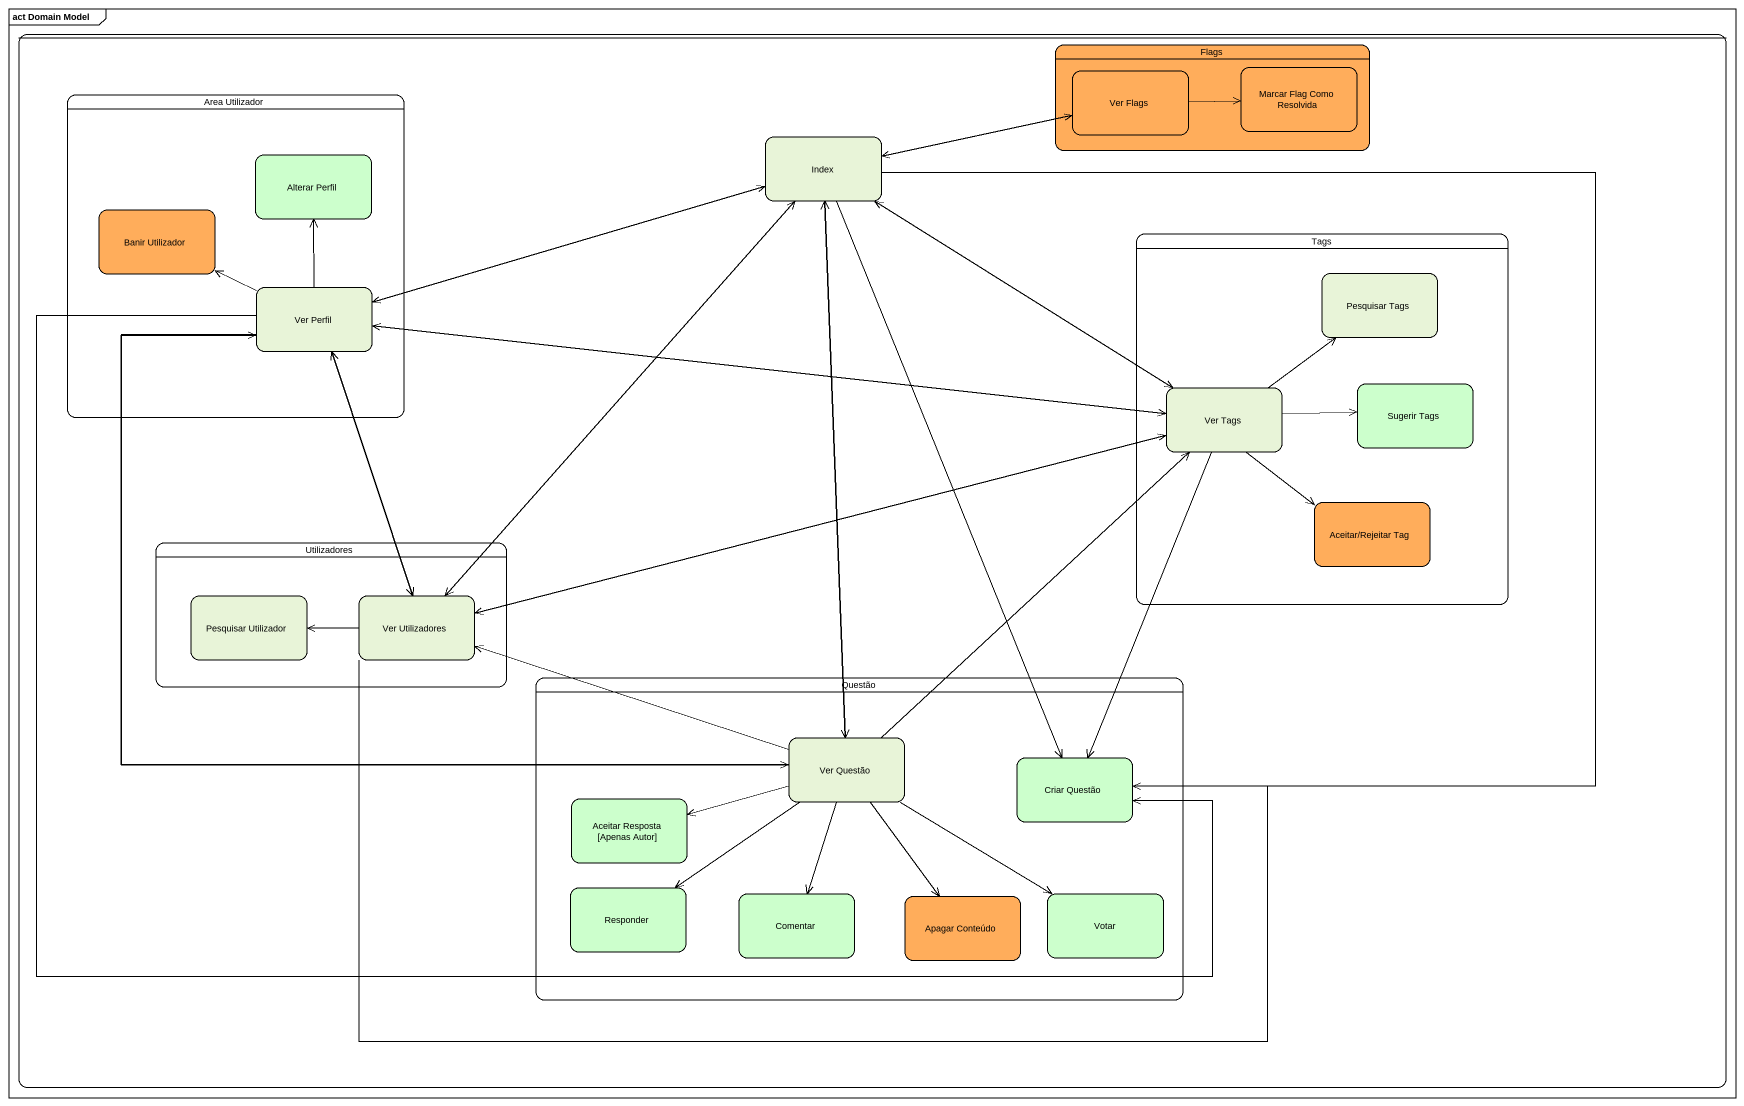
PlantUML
@startuml
mainframe act Domain Model
hide empty description
state " " as state1 #FFFFFF {
  state Flags #FFAD5B {
    state "Ver Flags" as Ver_Flags #FFAD5B
    state "Marcar Flag Como Resolvida" as Marcar_Flag_Como_Resolvida #FFAD5B
  }
  state "Area Utilizador" as Area_Utilizador {
    state "Alterar Perfil" as Alterar_Perfil #CCFFCC
    state "Banir Utilizador" as Banir_Utilizador #FFAD5B
    state "Ver Perfil" as Ver_Perfil
  }
  state Index
  state Tags {
    state "Pesquisar Tags" as Pesquisar_Tags
    state "Ver Tags" as Ver_Tags
    state "Sugerir Tags" as Sugerir_Tags #CCFFCC
    state "Aceitar/Rejeitar Tag" as Aceitar_Rejeitar_Tag #FFAD5B
  }
  state Utilizadores {
    state "Pesquisar Utilizador" as Pesquisar_Utilizador
    state "Ver Utilizadores" as Ver_Utilizadores
  }
  state Questão {
    state "Ver Questão" as Ver_Questão
    state "Criar Questão" as Criar_Questão #CCFFCC
    state "Aceitar Resposta [Apenas Autor]" as Aceitar_Resposta_Apenas #CCFFCC
    state Responder #CCFFCC
    state Comentar #CCFFCC
    state "Apagar Conteúdo" as Apagar_Conteúdo #FFAD5B
    state Votar #CCFFCC
  }
}
Ver_Flags -right-> Marcar_Flag_Como_Resolvida
Ver_Flags -left-> Index
Index -right-> Ver_Flags
Index -left-> Ver_Perfil
Index --> Ver_Tags
Index --> Ver_Utilizadores
Index --> Ver_Questão
Index --> Criar_Questão
Index --> Criar_Questão
Ver_Perfil -up-> Alterar_Perfil
Ver_Perfil -right-> Index
Ver_Perfil -left-> Banir_Utilizador
Ver_Perfil -right-> Ver_Tags
Ver_Perfil --> Ver_Utilizadores
Ver_Perfil --> Ver_Questão
Ver_Perfil --> Criar_Questão
Ver_Tags -up-> Index
Ver_Tags -up-> Pesquisar_Tags
Ver_Tags -left-> Ver_Perfil
Ver_Tags -right-> Sugerir_Tags
Ver_Tags --> Aceitar_Rejeitar_Tag
Ver_Tags -left-> Ver_Utilizadores
Ver_Tags --> Criar_Questão
Ver_Utilizadores -up-> Index
Ver_Utilizadores -up-> Ver_Perfil
Ver_Utilizadores -right-> Ver_Tags
Ver_Utilizadores -left-> Pesquisar_Utilizador
Ver_Utilizadores -right-> Criar_Questão
Ver_Questão -up-> Index
Ver_Questão -up-> Ver_Perfil
Ver_Questão -up-> Ver_Tags
Ver_Questão -left-> Ver_Utilizadores
Ver_Questão -left-> Aceitar_Resposta_Apenas
Ver_Questão --> Responder
Ver_Questão --> Comentar
Ver_Questão --> Apagar_Conteúdo
Ver_Questão --> Votar
@enduml
